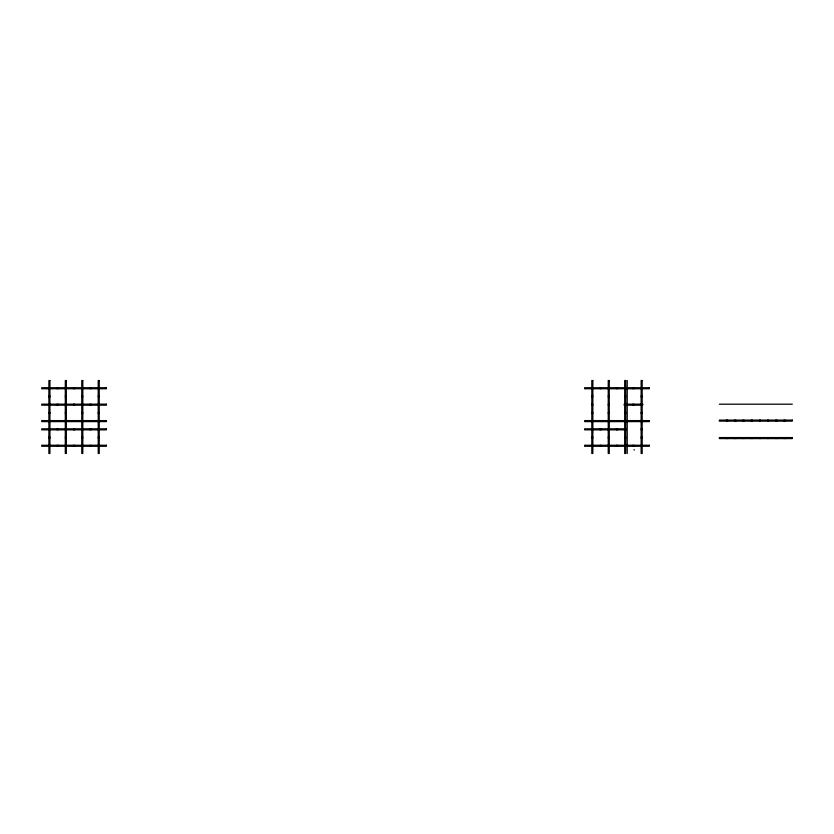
<?xml version="1.0" encoding="UTF-8"?>
<svg xmlns="http://www.w3.org/2000/svg" width="834" height="834" viewBox="0 0 834 834"><rect width="100%" height="100%" fill="white"/><g stroke="black" fill="none" stroke-linecap="round" stroke-linejoin="round"><path stroke-width="1.25" d="M81.774 446.273L81.774 445.252M81.774 429.833L81.774 428.822M81.774 405.178L81.774 404.167M81.774 388.748L81.774 387.727M48.893 395.942L49.915 395.942M65.302 395.942L66.324 395.942M81.774 395.942L82.795 395.942M98.214 395.942L99.236 395.942M591.817 395.942L592.838 395.942M608.236 395.942L609.247 395.942M624.697 395.942L625.719 395.942M641.138 395.942L642.159 395.942M48.893 396.963L49.915 396.963M65.302 396.963L66.324 396.963M81.774 396.963L82.795 396.963M98.214 396.963L99.236 396.963M591.817 396.963L592.838 396.963M608.236 396.963L609.247 396.963M624.697 396.963L625.719 396.963M641.138 396.963L642.159 396.963M591.817 404.167L592.838 404.167M608.236 404.167L609.247 404.167M719.346 404.198L792.3 404.198M591.817 405.178L592.838 405.178M608.236 405.178L609.247 405.178M48.893 412.382L49.915 412.382M65.302 412.382L66.324 412.382M81.774 412.382L82.795 412.382M98.214 412.382L99.236 412.382M591.817 412.382L592.838 412.382M608.236 412.382L609.247 412.382M624.697 412.382L625.719 412.382M641.138 412.382L642.159 412.382M48.893 413.403L49.915 413.403M65.302 413.403L66.324 413.403M81.774 413.403L82.795 413.403M98.214 413.403L99.236 413.403M591.817 413.403L592.838 413.403M608.236 413.403L609.247 413.403M624.697 413.403L625.719 413.403M641.138 413.403L642.159 413.403M641.138 428.822L642.159 428.822M641.138 429.833L642.159 429.833M48.893 437.037L49.915 437.037M65.302 437.037L66.324 437.037M81.774 437.037L82.795 437.037M98.214 437.037L99.236 437.037M591.817 437.037L592.838 437.037M608.236 437.037L609.247 437.037M624.697 437.037L625.719 437.037M641.138 437.037L642.159 437.037M48.893 438.058L49.915 438.058M65.302 438.058L66.324 438.058M81.774 438.058L82.795 438.058M98.214 438.058L99.236 438.058M591.817 438.058L592.838 438.058M608.236 438.058L609.247 438.058M624.697 438.058L625.719 438.058M641.138 438.058L642.159 438.058M633.934 449.87L634.476 449.87M641.138 421.618L642.159 421.618M624.697 421.618L625.719 421.618M98.214 421.618L99.236 421.618M785.096 420.107L785.096 421.128M785.096 437.569L785.096 438.59M784.085 420.107L784.085 421.128M784.085 437.569L784.085 438.59M776.881 420.107L776.881 421.128M776.881 437.569L776.881 438.59M775.86 420.107L775.86 421.128M775.86 437.569L775.86 438.59M768.656 420.107L768.656 421.128M768.656 437.569L768.656 438.59M767.645 420.107L767.645 421.128M767.645 437.569L767.645 438.59M760.441 420.107L760.441 421.128M760.441 437.569L760.441 438.59M759.43 420.107L759.43 421.128M759.43 437.569L759.43 438.59M752.226 420.107L752.226 421.128M752.226 437.569L752.226 438.59M751.205 420.107L751.205 421.128M751.205 437.569L751.205 438.59M744.001 420.107L744.001 421.128M744.001 437.569L744.001 438.59M742.99 420.107L742.99 421.128M742.99 437.569L742.99 438.59M735.786 420.107L735.786 421.128M735.786 437.569L735.786 438.59M734.764 420.107L734.764 421.128M734.764 437.569L734.764 438.59M727.571 420.107L727.571 421.128M727.571 437.569L727.571 438.59M726.55 420.107L726.55 421.128M726.55 437.569L726.55 438.59M633.934 387.727L633.934 388.748M633.934 404.167L633.934 405.178M633.934 445.252L633.934 446.273M632.923 387.727L632.923 388.748M632.923 404.167L632.923 405.178M632.923 445.252L632.923 446.273M627.22 380.523L627.22 453.477M617.504 387.727L617.504 388.748M617.504 428.822L617.504 429.844M617.504 445.252L617.504 446.273M616.482 387.727L616.482 388.748M616.482 428.822L616.482 429.844M616.482 445.252L616.482 446.273M609.279 387.727L609.279 388.748M609.279 428.822L609.279 429.844M609.279 445.252L609.279 446.273M608.267 387.727L608.267 388.748M608.267 428.822L608.267 429.844M608.267 445.252L608.267 446.273M601.064 387.727L601.064 388.748M601.064 428.822L601.064 429.844M601.064 445.252L601.064 446.273M600.042 387.727L600.042 388.748M600.042 428.822L600.042 429.844M600.042 445.252L600.042 446.273M91.01 387.727L91.01 388.748M91.01 404.167L91.01 405.178M91.01 428.822L91.01 429.844M91.01 445.252L91.01 446.273M89.999 387.727L89.999 388.748M89.999 404.167L89.999 405.178M89.999 428.822L89.999 429.844M89.999 445.252L89.999 446.273M74.57 387.727L74.57 388.748M74.57 404.167L74.57 405.178M74.57 428.822L74.57 429.844M74.57 445.252L74.57 446.273M73.559 387.727L73.559 388.748M73.559 404.167L73.559 405.178M73.559 428.822L73.559 429.844M73.559 445.252L73.559 446.273M58.14 387.727L58.14 388.748M58.14 404.167L58.14 405.178M58.14 428.822L58.14 429.844M58.14 445.252L58.14 446.273M57.119 387.727L57.119 388.748M57.119 404.167L57.119 405.178M57.119 428.822L57.119 429.844M57.119 445.252L57.119 446.273M49.915 380.523L48.893 380.523L48.893 453.477L49.915 453.477L49.915 380.523M66.324 380.523L65.302 380.523L65.302 453.477L66.324 453.477L66.324 380.523M82.795 380.523L81.774 380.523L81.774 453.477L82.795 453.477L82.795 380.523M99.236 380.523L98.214 380.523L98.214 453.477L99.236 453.477L99.236 380.523M592.838 380.523L591.817 380.523L591.817 453.477L592.838 453.477L592.838 380.523M609.247 380.523L608.236 380.523L608.236 453.477L609.247 453.477L609.247 380.523M625.719 380.523L624.697 380.523L624.697 453.477L625.719 453.477L625.719 380.523M642.159 380.523L641.138 380.523L641.138 453.477L642.159 453.477L642.159 380.523M106.429 387.727L41.7 387.727L41.7 388.748L106.429 388.748L106.429 387.727M649.363 387.727L584.624 387.727L584.624 388.748L649.363 388.748L649.363 387.727M106.429 404.167L41.7 404.167L41.7 405.178L106.429 405.178L106.429 404.167M642.701 404.167L624.155 404.167L624.155 405.178L642.701 405.178L642.701 404.167M792.3 420.107L719.346 420.107L719.346 421.128L792.3 421.128L792.3 420.107M106.429 420.597L41.7 420.597L41.7 421.618L106.429 421.618L106.429 420.597M649.363 420.597L584.624 420.597L584.624 421.618L649.363 421.618L649.363 420.597M106.429 428.822L41.7 428.822L41.7 429.844L106.429 429.844L106.429 428.822M626.261 428.822L584.624 428.822L584.624 429.844L626.261 429.844L626.261 428.822M792.3 437.569L719.346 437.569L719.346 438.59L792.3 438.59L792.3 437.569M106.429 445.252L41.7 445.252L41.7 446.273L106.429 446.273L106.429 445.252M649.363 445.252L584.624 445.252L584.624 446.273L649.363 446.273L649.363 445.252"/></g></svg>
